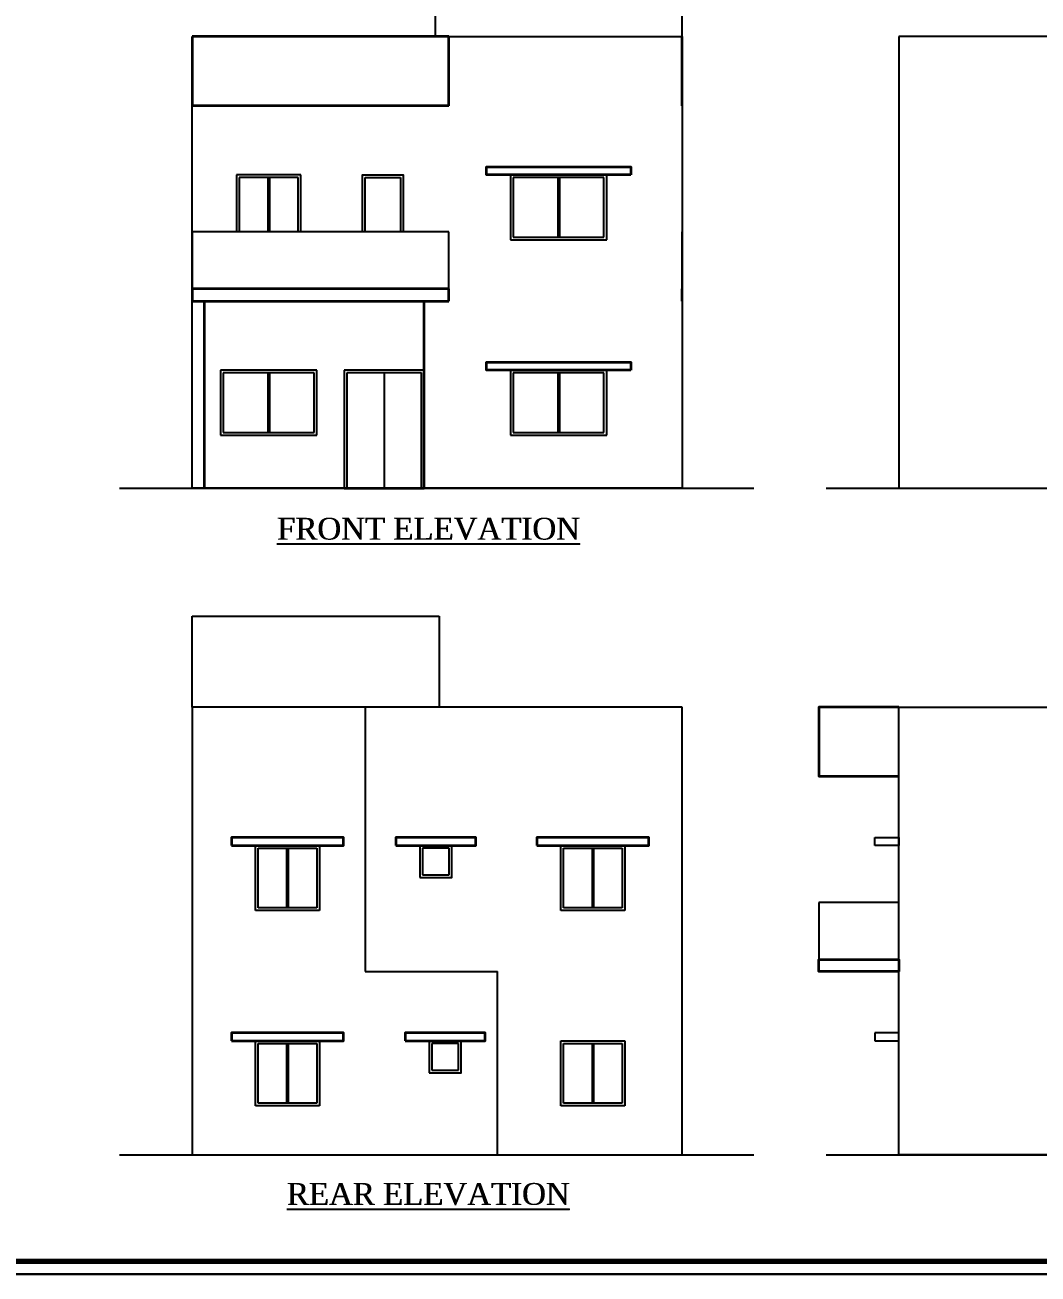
# Model space of a CAD drawing. Header units: metres. Extents: x -9383.9 to -9324.5, y 28762.6 to 28804.7.
# Drawn here: x -9364.92 to -9345.96, y 28762.61 to 28786 of the extents above; entities that cross this region are included whole.
import ezdxf

# ---------------------------------------------------------------- set-up
doc = ezdxf.new("R2010")
doc.units = ezdxf.units.M
doc.linetypes.add('CONTINULUS', pattern=[0])
for name, color, linetype, lineweight in [('BUA TOTAL', 3, 'Continuous', 30), ('dw text', 94, 'Continuous', 9), ('ELE', 7, 'Continuous', 35), ('ELE-2', 252, 'Continuous', 18), ('FORMAT LINE', 7, 'Continuous', 25), ('win', 5, 'Continuous', 13)]:
    doc.layers.add(name, color=color, linetype=linetype, lineweight=lineweight)
doc.layers.add('SITE_PLAN', color=7, linetype='Continuous')
doc.styles.add('Arial', font='arial.ttf', dxfattribs={"height": 0.2})
doc.styles.add('MtXpl_Times_New_Roma', font='times.ttf')

msp = doc.modelspace()

# ---------------------------------------------------------------- linework, layer by layer
at = {"linetype": 'CONTINULUS', "ltscale": 0.05}
for p, q in [((-9357.245, 28787.483), (-9357.245, 28785.782)), ((-9352.623, 28785.782), (-9352.623, 28787.483)), ((-9334.045, 28785.782), (-9348.565, 28785.782)), ((-9348.565, 28785.782), (-9348.565, 28777.323)), ((-9361.791, 28777.323), (-9361.791, 28784.486)), ((-9352.623, 28784.486), (-9352.623, 28777.323)), ((-9359.761, 28783.191), (-9360.961, 28783.191)), ((-9360.961, 28783.191), (-9360.961, 28782.124)), ((-9359.761, 28782.124), (-9359.761, 28783.191)), ((-9354.035, 28783.191), (-9355.835, 28783.191)), ((-9355.835, 28783.191), (-9355.835, 28781.972)), ((-9354.035, 28781.972), (-9354.035, 28783.191)), ((-9355.835, 28781.972), (-9354.035, 28781.972)), ((-9359.461, 28779.533), (-9361.261, 28779.533)), ((-9361.261, 28779.533), (-9361.261, 28778.314)), ((-9359.461, 28778.314), (-9359.461, 28779.533)), ((-9357.451, 28779.533), (-9358.951, 28779.533)), ((-9358.951, 28779.533), (-9358.951, 28777.323)), ((-9357.451, 28777.323), (-9357.451, 28779.533)), ((-9354.035, 28779.533), (-9355.835, 28779.533)), ((-9355.835, 28779.533), (-9355.835, 28778.314)), ((-9354.035, 28778.314), (-9354.035, 28779.533)), ((-9361.261, 28778.314), (-9359.461, 28778.314)), ((-9355.835, 28778.314), (-9354.035, 28778.314)), ((-9363.152, 28777.323), (-9351.278, 28777.323)), ((-9352.623, 28777.323), (-9361.791, 28777.323)), ((-9349.926, 28777.323), (-9334.319, 28777.323)), ((-9348.565, 28777.323), (-9335.545, 28777.323)), ((-9361.791, 28773.227), (-9361.791, 28774.929)), ((-9361.791, 28774.929), (-9357.169, 28774.929)), ((-9357.169, 28774.929), (-9357.169, 28773.227)), ((-9361.791, 28773.227), (-9361.791, 28764.845)), ((-9352.623, 28773.227), (-9358.555, 28773.227)), ((-9358.555, 28773.227), (-9358.555, 28768.274)), ((-9352.623, 28764.845), (-9352.623, 28773.227)), ((-9348.565, 28764.845), (-9348.565, 28773.227)), ((-9348.565, 28773.227), (-9337.275, 28773.227)), ((-9360.61, 28769.417), (-9360.61, 28770.636)), ((-9360.61, 28770.636), (-9359.41, 28770.636)), ((-9359.41, 28770.636), (-9359.41, 28769.417)), ((-9354.894, 28769.417), (-9354.894, 28770.636)), ((-9354.894, 28770.636), (-9353.694, 28770.636)), ((-9353.694, 28770.636), (-9353.694, 28769.417)), ((-9359.41, 28769.417), (-9360.61, 28769.417)), ((-9353.694, 28769.417), (-9354.894, 28769.417)), ((-9358.555, 28768.274), (-9356.08, 28768.274)), ((-9356.08, 28764.845), (-9356.08, 28768.274)), ((-9360.61, 28765.76), (-9360.61, 28766.979)), ((-9360.61, 28766.979), (-9359.41, 28766.979)), ((-9359.41, 28766.979), (-9359.41, 28765.76)), ((-9354.894, 28765.76), (-9354.894, 28766.979)), ((-9354.894, 28766.979), (-9353.694, 28766.979)), ((-9353.694, 28766.979), (-9353.694, 28765.76)), ((-9359.41, 28765.76), (-9360.61, 28765.76)), ((-9353.694, 28765.76), (-9354.894, 28765.76)), ((-9363.152, 28764.845), (-9351.278, 28764.845)), ((-9361.791, 28764.845), (-9352.623, 28764.845)), ((-9349.926, 28764.845), (-9334.319, 28764.845)), ((-9335.545, 28764.845), (-9348.565, 28764.845))]:
    msp.add_line(p, q, dxfattribs=at)
msp.add_lwpolyline([(-9358.607, 28782.124), (-9358.607, 28783.191), (-9357.845, 28783.191), (-9357.845, 28782.124)], dxfattribs=at)
for points in [[(-9357.532, 28770.036), (-9356.932, 28770.036), (-9356.932, 28770.636), (-9357.532, 28770.636)], [(-9357.359, 28766.379), (-9356.759, 28766.379), (-9356.759, 28766.979), (-9357.359, 28766.979)]]:
    msp.add_lwpolyline(points, close=True, dxfattribs=at)
at = {"layer": 'BUA TOTAL', "linetype": 'CONTINULUS', "ltscale": 0.05}
msp.add_lwpolyline([(-9383.883, 28762.611), (-9383.883, 28804.661), (-9324.483, 28804.661), (-9324.483, 28762.611)], close=True, dxfattribs=at)
at = {"layer": 'ELE', "linetype": 'CONTINULUS', "ltscale": 0.05}
for p, q in [((-9356.991, 28785.782), (-9361.791, 28785.782)), ((-9361.791, 28785.782), (-9361.791, 28784.486)), ((-9356.991, 28784.486), (-9356.991, 28785.782)), ((-9352.623, 28784.486), (-9352.623, 28785.782)), ((-9356.991, 28784.486), (-9361.791, 28784.486)), ((-9356.991, 28781.057), (-9361.791, 28781.057)), ((-9361.791, 28781.057), (-9361.791, 28780.829)), ((-9356.991, 28780.829), (-9356.991, 28781.057)), ((-9352.623, 28780.829), (-9352.623, 28781.057)), ((-9361.791, 28780.829), (-9356.991, 28780.829)), ((-9361.561, 28777.323), (-9361.561, 28780.829)), ((-9357.451, 28777.323), (-9357.451, 28780.829)), ((-9358.951, 28777.323), (-9357.451, 28777.323))]:
    msp.add_line(p, q, dxfattribs=at)
for points in [[(-9353.585, 28783.191), (-9356.285, 28783.191), (-9356.285, 28783.341), (-9353.585, 28783.341)], [(-9353.585, 28779.533), (-9356.285, 28779.533), (-9356.285, 28779.683), (-9353.585, 28779.683)], [(-9361.06, 28770.636), (-9358.96, 28770.636), (-9358.96, 28770.786), (-9361.06, 28770.786)], [(-9357.982, 28770.636), (-9356.482, 28770.636), (-9356.482, 28770.786), (-9357.982, 28770.786)], [(-9355.344, 28770.636), (-9353.244, 28770.636), (-9353.244, 28770.786), (-9355.344, 28770.786)], [(-9348.565, 28768.274), (-9350.065, 28768.274), (-9350.065, 28768.503), (-9348.565, 28768.503)], [(-9361.06, 28766.979), (-9358.96, 28766.979), (-9358.96, 28767.129), (-9361.06, 28767.129)], [(-9357.809, 28766.979), (-9356.309, 28766.979), (-9356.309, 28767.129), (-9357.809, 28767.129)]]:
    msp.add_lwpolyline(points, close=True, dxfattribs=at)
msp.add_lwpolyline([(-9348.565, 28773.227), (-9350.065, 28773.227), (-9350.065, 28771.932), (-9348.565, 28771.932)], dxfattribs=at)
at = {"layer": 'ELE-2', "linetype": 'CONTINULUS', "ltscale": 0.05}
for p, q in [((-9356.991, 28785.782), (-9352.623, 28785.782)), ((-9357.501, 28779.483), (-9358.901, 28779.483)), ((-9358.901, 28779.483), (-9358.901, 28777.323)), ((-9358.201, 28779.483), (-9358.201, 28777.323)), ((-9357.501, 28777.323), (-9357.501, 28779.483)), ((-9358.555, 28773.227), (-9361.791, 28773.227))]:
    msp.add_line(p, q, dxfattribs=at)
at = {"layer": 'ELE-2', "ltscale": 0.5}
for p, q in [((-9356.991, 28782.124), (-9361.791, 28782.124)), ((-9361.791, 28782.124), (-9361.791, 28781.057)), ((-9356.991, 28781.057), (-9356.991, 28782.124)), ((-9352.623, 28781.057), (-9352.623, 28782.124)), ((-9348.565, 28769.57), (-9350.065, 28769.57)), ((-9350.065, 28769.57), (-9350.065, 28768.503))]:
    msp.add_line(p, q, dxfattribs=at)
at = {"layer": 'ELE-2', "linetype": 'CONTINULUS', "ltscale": 0.05}
msp.add_lwpolyline([(-9358.557, 28782.124), (-9358.557, 28783.141), (-9357.895, 28783.141), (-9357.895, 28782.124)], dxfattribs=at)
for points in [[(-9348.565, 28770.636), (-9349.015, 28770.636), (-9349.015, 28770.786), (-9348.565, 28770.786)], [(-9349.015, 28766.979), (-9348.565, 28766.979), (-9348.565, 28767.129), (-9349.015, 28767.129)]]:
    msp.add_lwpolyline(points, close=True, dxfattribs=at)
at = {"layer": 'FORMAT LINE', "ltscale": 0.1}
msp.add_lwpolyline([(-9383.883, 28762.611), (-9324.483, 28762.611), (-9324.483, 28804.661), (-9383.883, 28804.661)], close=True, dxfattribs=at)
at = {"layer": 'FORMAT LINE', "ltscale": 0.1, "const_width": 0.1}
msp.add_lwpolyline([(-9383.683, 28762.851), (-9324.683, 28762.851), (-9324.683, 28804.461), (-9383.683, 28804.461)], close=True, dxfattribs=at)
at = {"layer": 'SITE_PLAN', "ltscale": 0.05}
for p, q in [((-9357.245, 28787.483), (-9357.245, 28785.782)), ((-9352.623, 28785.782), (-9352.623, 28787.483)), ((-9356.991, 28785.782), (-9361.791, 28785.782)), ((-9361.791, 28785.782), (-9361.791, 28784.486)), ((-9356.991, 28784.486), (-9356.991, 28785.782)), ((-9356.991, 28785.782), (-9352.623, 28785.782)), ((-9352.623, 28784.486), (-9352.623, 28785.782)), ((-9334.045, 28785.782), (-9348.565, 28785.782)), ((-9348.565, 28785.782), (-9348.565, 28777.323)), ((-9361.791, 28777.323), (-9361.791, 28784.486)), ((-9356.991, 28784.486), (-9361.791, 28784.486)), ((-9352.623, 28784.486), (-9352.623, 28777.323)), ((-9359.761, 28783.191), (-9360.961, 28783.191)), ((-9360.961, 28783.191), (-9360.961, 28782.124)), ((-9359.761, 28782.124), (-9359.761, 28783.191)), ((-9358.607, 28782.124), (-9358.607, 28783.191)), ((-9358.607, 28783.191), (-9357.845, 28783.191)), ((-9357.845, 28783.191), (-9357.845, 28782.124)), ((-9356.285, 28783.191), (-9356.285, 28783.341)), ((-9356.285, 28783.341), (-9353.585, 28783.341)), ((-9353.585, 28783.191), (-9356.285, 28783.191)), ((-9354.035, 28783.191), (-9355.835, 28783.191)), ((-9355.835, 28783.191), (-9355.835, 28781.972)), ((-9354.035, 28781.972), (-9354.035, 28783.191)), ((-9353.585, 28783.341), (-9353.585, 28783.191)), ((-9358.557, 28782.124), (-9358.557, 28783.141)), ((-9358.557, 28783.141), (-9357.895, 28783.141)), ((-9357.895, 28783.141), (-9357.895, 28782.124)), ((-9355.835, 28781.972), (-9354.035, 28781.972)), ((-9356.991, 28781.057), (-9361.791, 28781.057)), ((-9361.791, 28781.057), (-9361.791, 28780.829)), ((-9356.991, 28780.829), (-9356.991, 28781.057)), ((-9352.623, 28780.829), (-9352.623, 28781.057)), ((-9361.791, 28780.829), (-9356.991, 28780.829)), ((-9361.561, 28777.323), (-9361.561, 28780.829)), ((-9357.451, 28777.323), (-9357.451, 28780.829)), ((-9356.285, 28779.533), (-9356.285, 28779.683)), ((-9356.285, 28779.683), (-9353.585, 28779.683)), ((-9353.585, 28779.683), (-9353.585, 28779.533)), ((-9359.461, 28779.533), (-9361.261, 28779.533)), ((-9361.261, 28779.533), (-9361.261, 28778.314)), ((-9359.461, 28778.314), (-9359.461, 28779.533)), ((-9357.451, 28779.533), (-9358.951, 28779.533)), ((-9358.951, 28779.533), (-9358.951, 28777.323)), ((-9357.501, 28779.483), (-9358.901, 28779.483)), ((-9358.901, 28779.483), (-9358.901, 28777.323)), ((-9358.201, 28779.483), (-9358.201, 28777.323)), ((-9357.501, 28777.323), (-9357.501, 28779.483)), ((-9357.451, 28777.323), (-9357.451, 28779.533)), ((-9353.585, 28779.533), (-9356.285, 28779.533)), ((-9354.035, 28779.533), (-9355.835, 28779.533)), ((-9355.835, 28779.533), (-9355.835, 28778.314)), ((-9354.035, 28778.314), (-9354.035, 28779.533)), ((-9361.261, 28778.314), (-9359.461, 28778.314)), ((-9355.835, 28778.314), (-9354.035, 28778.314)), ((-9363.152, 28777.323), (-9351.278, 28777.323)), ((-9352.623, 28777.323), (-9361.791, 28777.323)), ((-9358.951, 28777.323), (-9357.451, 28777.323)), ((-9349.926, 28777.323), (-9334.319, 28777.323)), ((-9348.565, 28777.323), (-9335.545, 28777.323)), ((-9361.791, 28773.227), (-9361.791, 28774.929)), ((-9361.791, 28774.929), (-9357.169, 28774.929)), ((-9357.169, 28774.929), (-9357.169, 28773.227)), ((-9361.791, 28773.227), (-9361.791, 28764.845)), ((-9358.555, 28773.227), (-9361.791, 28773.227)), ((-9352.623, 28773.227), (-9358.555, 28773.227)), ((-9358.555, 28773.227), (-9358.555, 28768.274)), ((-9352.623, 28764.845), (-9352.623, 28773.227)), ((-9348.565, 28773.227), (-9350.065, 28773.227)), ((-9350.065, 28773.227), (-9350.065, 28771.932)), ((-9348.565, 28764.845), (-9348.565, 28773.227)), ((-9348.565, 28773.227), (-9337.275, 28773.227)), ((-9350.065, 28771.932), (-9348.565, 28771.932)), ((-9358.96, 28770.786), (-9361.06, 28770.786)), ((-9361.06, 28770.786), (-9361.06, 28770.636)), ((-9358.96, 28770.636), (-9358.96, 28770.786)), ((-9356.482, 28770.786), (-9357.982, 28770.786)), ((-9357.982, 28770.786), (-9357.982, 28770.636)), ((-9356.482, 28770.636), (-9356.482, 28770.786)), ((-9353.244, 28770.786), (-9355.344, 28770.786)), ((-9355.344, 28770.786), (-9355.344, 28770.636)), ((-9353.244, 28770.636), (-9353.244, 28770.786)), ((-9349.015, 28770.636), (-9349.015, 28770.786)), ((-9349.015, 28770.786), (-9348.565, 28770.786)), ((-9348.565, 28770.786), (-9348.565, 28770.636)), ((-9361.06, 28770.636), (-9358.96, 28770.636)), ((-9360.61, 28769.417), (-9360.61, 28770.636)), ((-9360.61, 28770.636), (-9359.41, 28770.636)), ((-9359.41, 28770.636), (-9359.41, 28769.417)), ((-9357.982, 28770.636), (-9356.482, 28770.636)), ((-9356.932, 28770.636), (-9357.532, 28770.636)), ((-9357.532, 28770.636), (-9357.532, 28770.036)), ((-9356.932, 28770.036), (-9356.932, 28770.636)), ((-9355.344, 28770.636), (-9353.244, 28770.636)), ((-9354.894, 28769.417), (-9354.894, 28770.636)), ((-9354.894, 28770.636), (-9353.694, 28770.636)), ((-9353.694, 28770.636), (-9353.694, 28769.417)), ((-9348.565, 28770.636), (-9349.015, 28770.636)), ((-9357.532, 28770.036), (-9356.932, 28770.036)), ((-9359.41, 28769.417), (-9360.61, 28769.417)), ((-9353.694, 28769.417), (-9354.894, 28769.417)), ((-9350.065, 28768.274), (-9350.065, 28768.503)), ((-9350.065, 28768.503), (-9348.565, 28768.503)), ((-9348.565, 28768.503), (-9348.565, 28768.274)), ((-9358.555, 28768.274), (-9356.08, 28768.274)), ((-9356.08, 28764.845), (-9356.08, 28768.274)), ((-9348.565, 28768.274), (-9350.065, 28768.274)), ((-9358.96, 28767.129), (-9361.06, 28767.129)), ((-9361.06, 28767.129), (-9361.06, 28766.979)), ((-9358.96, 28766.979), (-9358.96, 28767.129)), ((-9356.309, 28767.129), (-9357.809, 28767.129)), ((-9357.809, 28767.129), (-9357.809, 28766.979)), ((-9356.309, 28766.979), (-9356.309, 28767.129)), ((-9348.565, 28767.129), (-9349.015, 28767.129)), ((-9349.015, 28767.129), (-9349.015, 28766.979)), ((-9348.565, 28766.979), (-9348.565, 28767.129)), ((-9361.06, 28766.979), (-9358.96, 28766.979)), ((-9360.61, 28765.76), (-9360.61, 28766.979)), ((-9360.61, 28766.979), (-9359.41, 28766.979)), ((-9359.41, 28766.979), (-9359.41, 28765.76)), ((-9357.809, 28766.979), (-9356.309, 28766.979)), ((-9356.759, 28766.979), (-9357.359, 28766.979)), ((-9357.359, 28766.979), (-9357.359, 28766.379)), ((-9356.759, 28766.379), (-9356.759, 28766.979)), ((-9354.894, 28765.76), (-9354.894, 28766.979)), ((-9354.894, 28766.979), (-9353.694, 28766.979)), ((-9353.694, 28766.979), (-9353.694, 28765.76)), ((-9349.015, 28766.979), (-9348.565, 28766.979)), ((-9357.359, 28766.379), (-9356.759, 28766.379)), ((-9359.41, 28765.76), (-9360.61, 28765.76)), ((-9353.694, 28765.76), (-9354.894, 28765.76)), ((-9363.152, 28764.845), (-9351.278, 28764.845)), ((-9361.791, 28764.845), (-9352.623, 28764.845)), ((-9349.926, 28764.845), (-9334.319, 28764.845)), ((-9335.545, 28764.845), (-9348.565, 28764.845)), ((-9324.483, 28762.611), (-9383.883, 28762.611))]:
    msp.add_line(p, q, dxfattribs=at)
at = {"layer": 'SITE_PLAN', "ltscale": 0.9}
for p, q in [((-9359.811, 28783.141), (-9360.911, 28783.141)), ((-9360.911, 28783.141), (-9360.911, 28782.124)), ((-9360.376, 28783.141), (-9360.376, 28782.124)), ((-9360.346, 28783.141), (-9360.346, 28782.124)), ((-9359.811, 28782.124), (-9359.811, 28783.141)), ((-9354.085, 28783.141), (-9355.785, 28783.141)), ((-9355.785, 28783.141), (-9355.785, 28782.022)), ((-9354.95, 28783.141), (-9354.95, 28782.022)), ((-9354.92, 28783.141), (-9354.92, 28782.022)), ((-9354.085, 28782.022), (-9354.085, 28783.141)), ((-9355.785, 28782.022), (-9354.085, 28782.022)), ((-9359.511, 28779.483), (-9361.211, 28779.483)), ((-9361.211, 28779.483), (-9361.211, 28778.364)), ((-9360.376, 28779.483), (-9360.376, 28778.364)), ((-9360.346, 28779.483), (-9360.346, 28778.364)), ((-9359.511, 28778.364), (-9359.511, 28779.483)), ((-9354.085, 28779.483), (-9355.785, 28779.483)), ((-9355.785, 28779.483), (-9355.785, 28778.364)), ((-9354.95, 28779.483), (-9354.95, 28778.364)), ((-9354.92, 28779.483), (-9354.92, 28778.364)), ((-9354.085, 28778.364), (-9354.085, 28779.483)), ((-9361.211, 28778.364), (-9359.511, 28778.364)), ((-9355.785, 28778.364), (-9354.085, 28778.364)), ((-9360.56, 28769.467), (-9360.56, 28770.586)), ((-9360.56, 28770.586), (-9359.46, 28770.586)), ((-9360.025, 28770.586), (-9360.025, 28769.467)), ((-9359.995, 28770.586), (-9359.995, 28769.467)), ((-9359.46, 28770.586), (-9359.46, 28769.467)), ((-9356.982, 28770.586), (-9357.482, 28770.586)), ((-9357.482, 28770.586), (-9357.482, 28770.086)), ((-9356.982, 28770.086), (-9356.982, 28770.586)), ((-9354.844, 28769.467), (-9354.844, 28770.586)), ((-9354.844, 28770.586), (-9353.744, 28770.586)), ((-9354.309, 28770.586), (-9354.309, 28769.467)), ((-9354.279, 28770.586), (-9354.279, 28769.467)), ((-9353.744, 28770.586), (-9353.744, 28769.467)), ((-9357.482, 28770.086), (-9356.982, 28770.086)), ((-9359.46, 28769.467), (-9360.56, 28769.467)), ((-9353.744, 28769.467), (-9354.844, 28769.467)), ((-9360.56, 28765.81), (-9360.56, 28766.929)), ((-9360.56, 28766.929), (-9359.46, 28766.929)), ((-9360.025, 28766.929), (-9360.025, 28765.81)), ((-9359.995, 28766.929), (-9359.995, 28765.81)), ((-9359.46, 28766.929), (-9359.46, 28765.81)), ((-9356.809, 28766.929), (-9357.309, 28766.929)), ((-9357.309, 28766.929), (-9357.309, 28766.429)), ((-9356.809, 28766.429), (-9356.809, 28766.929)), ((-9354.844, 28765.81), (-9354.844, 28766.929)), ((-9354.844, 28766.929), (-9353.744, 28766.929)), ((-9354.309, 28766.929), (-9354.309, 28765.81)), ((-9354.279, 28766.929), (-9354.279, 28765.81)), ((-9353.744, 28766.929), (-9353.744, 28765.81)), ((-9357.309, 28766.429), (-9356.809, 28766.429)), ((-9359.46, 28765.81), (-9360.56, 28765.81)), ((-9353.744, 28765.81), (-9354.844, 28765.81))]:
    msp.add_line(p, q, dxfattribs=at)
at = {"layer": 'SITE_PLAN', "ltscale": 0.5}
for p, q in [((-9356.991, 28782.124), (-9361.791, 28782.124)), ((-9361.791, 28782.124), (-9361.791, 28781.057)), ((-9356.991, 28781.057), (-9356.991, 28782.124)), ((-9352.623, 28781.057), (-9352.623, 28782.124)), ((-9348.565, 28769.57), (-9350.065, 28769.57)), ((-9350.065, 28769.57), (-9350.065, 28768.503))]:
    msp.add_line(p, q, dxfattribs=at)
at = {"layer": 'SITE_PLAN', "ltscale": 0.1}
for p, q in [((-9383.683, 28762.851), (-9324.683, 28762.851)), ((-9383.883, 28762.611), (-9324.483, 28762.611))]:
    msp.add_line(p, q, dxfattribs=at)
at = {"layer": 'win', "ltscale": 0.9}
for p, q in [((-9359.811, 28783.141), (-9360.911, 28783.141)), ((-9360.911, 28783.141), (-9360.911, 28782.124)), ((-9360.376, 28783.141), (-9360.376, 28782.124)), ((-9360.346, 28783.141), (-9360.346, 28782.124)), ((-9359.811, 28782.124), (-9359.811, 28783.141)), ((-9354.085, 28783.141), (-9355.785, 28783.141)), ((-9355.785, 28783.141), (-9355.785, 28782.022)), ((-9354.95, 28783.141), (-9354.95, 28782.022)), ((-9354.92, 28783.141), (-9354.92, 28782.022)), ((-9354.085, 28782.022), (-9354.085, 28783.141)), ((-9355.785, 28782.022), (-9354.085, 28782.022)), ((-9359.511, 28779.483), (-9361.211, 28779.483)), ((-9361.211, 28779.483), (-9361.211, 28778.364)), ((-9360.376, 28779.483), (-9360.376, 28778.364)), ((-9360.346, 28779.483), (-9360.346, 28778.364)), ((-9359.511, 28778.364), (-9359.511, 28779.483)), ((-9354.085, 28779.483), (-9355.785, 28779.483)), ((-9355.785, 28779.483), (-9355.785, 28778.364)), ((-9354.95, 28779.483), (-9354.95, 28778.364)), ((-9354.92, 28779.483), (-9354.92, 28778.364)), ((-9354.085, 28778.364), (-9354.085, 28779.483)), ((-9361.211, 28778.364), (-9359.511, 28778.364)), ((-9355.785, 28778.364), (-9354.085, 28778.364)), ((-9360.56, 28769.467), (-9360.56, 28770.586)), ((-9360.56, 28770.586), (-9359.46, 28770.586)), ((-9360.025, 28770.586), (-9360.025, 28769.467)), ((-9359.995, 28770.586), (-9359.995, 28769.467)), ((-9359.46, 28770.586), (-9359.46, 28769.467)), ((-9354.844, 28769.467), (-9354.844, 28770.586)), ((-9354.844, 28770.586), (-9353.744, 28770.586)), ((-9354.309, 28770.586), (-9354.309, 28769.467)), ((-9354.279, 28770.586), (-9354.279, 28769.467)), ((-9353.744, 28770.586), (-9353.744, 28769.467)), ((-9359.46, 28769.467), (-9360.56, 28769.467)), ((-9353.744, 28769.467), (-9354.844, 28769.467)), ((-9360.56, 28765.81), (-9360.56, 28766.929)), ((-9360.56, 28766.929), (-9359.46, 28766.929)), ((-9360.025, 28766.929), (-9360.025, 28765.81)), ((-9359.995, 28766.929), (-9359.995, 28765.81)), ((-9359.46, 28766.929), (-9359.46, 28765.81)), ((-9354.844, 28765.81), (-9354.844, 28766.929)), ((-9354.844, 28766.929), (-9353.744, 28766.929)), ((-9354.309, 28766.929), (-9354.309, 28765.81)), ((-9354.279, 28766.929), (-9354.279, 28765.81)), ((-9353.744, 28766.929), (-9353.744, 28765.81)), ((-9359.46, 28765.81), (-9360.56, 28765.81)), ((-9353.744, 28765.81), (-9354.844, 28765.81))]:
    msp.add_line(p, q, dxfattribs=at)
for points in [[(-9357.482, 28770.086), (-9356.982, 28770.086), (-9356.982, 28770.586), (-9357.482, 28770.586)], [(-9357.309, 28766.429), (-9356.809, 28766.429), (-9356.809, 28766.929), (-9357.309, 28766.929)]]:
    msp.add_lwpolyline(points, close=True, dxfattribs=at)

# ---------------------------------------------------------------- texts
at = {"layer": 'dw text', "linetype": 'CONTINULUS', "ltscale": 0.05, "char_height": 0.40828, "width": 6.17746, "attachment_point": 1, "style": 'Arial'}
for s, insert in [('\\pi0.32674;{\\fTimes New Roman|b0|i0|c0|p18;\\LFRONT ELEVATION}', (-9360.525, 28776.77)), ('\\pi0.51131;{\\fTimes New Roman|b0|i0|c0|p18;\\LREAR ELEVATION}', (-9360.525, 28764.315))]:
    msp.add_mtext(s, dxfattribs=dict(at, insert=insert))
at = {"layer": 'SITE_PLAN', "style": 'MtXpl_Times_New_Roma'}
for s, p in [('%%UFRONT ELEVATION', (-9360.208, 28776.362)), ('%%UREAR ELEVATION', (-9360.024, 28763.907))]:
    msp.add_text(s, height=0.40828, dxfattribs=at).set_placement(p)

doc.saveas('drawing.dxf')
